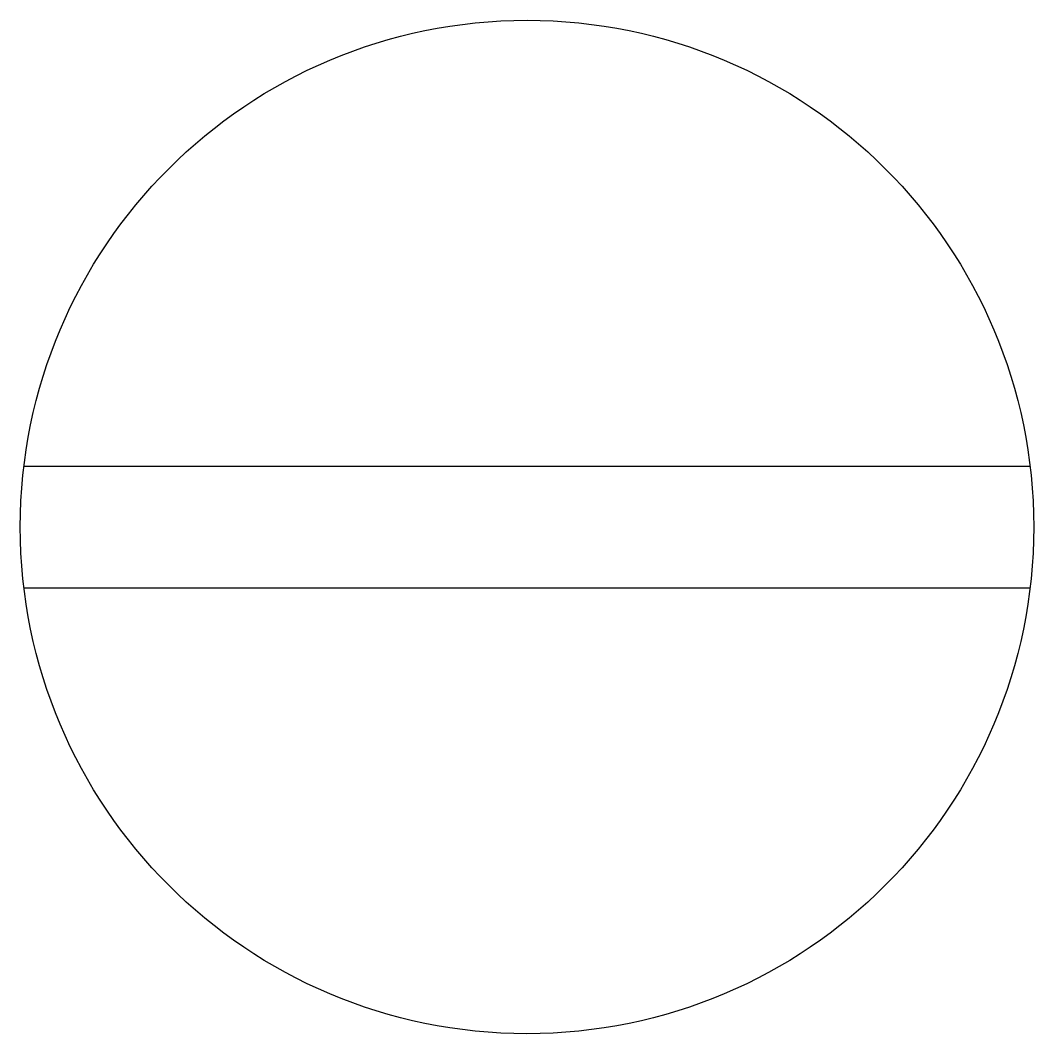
# Model space of a CAD drawing. Header units: millimetres. Extents: x -5 to 5, y -5 to 5.
import ezdxf

# ---------------------------------------------------------------- set-up
doc = ezdxf.new("R2010")
doc.units = ezdxf.units.MM

msp = doc.modelspace()

# ---------------------------------------------------------------- linework, layer by layer
at = {"color": 0, "linetype": 'Continuous', "lineweight": -2}
for p, q in [((-4.964, 0.6), (4.964, 0.6)), ((-4.964, -0.6), (4.964, -0.6))]:
    msp.add_line(p, q, dxfattribs=at)
msp.add_circle((0, 0), 5, dxfattribs=at)

doc.saveas('drawing.dxf')
